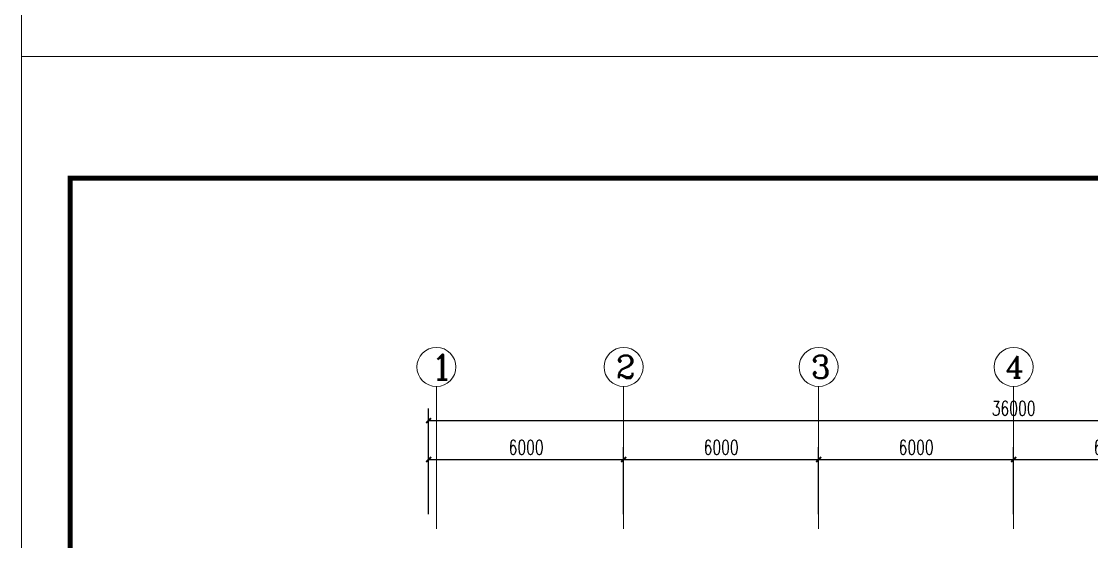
# Model space of a CAD drawing. Header units: inches. Extents: x -3733042 to -3450527, y 579159 to 997713.
# Drawn here: x -3561977 to -3529048, y 752521 to 768541 of the extents above; entities that cross this region are included whole.
import ezdxf

# ---------------------------------------------------------------- set-up
doc = ezdxf.new("R2010")
doc.units = ezdxf.units.IN
doc.header["$LTSCALE"] = 1000
doc.header["$MEASUREMENT"] = 0
doc.layers.get('0').update_dxf_attribs({"lineweight": 18})
for name, color, linetype, lineweight in [('AXIS', 30, 'Continuous', 18), ('AXIS_TEXT', 7, 'Continuous', 18), ('PUB_TITLE', 153, 'Continuous', 18)]:
    doc.layers.add(name, color=color, linetype=linetype, lineweight=lineweight)
doc.styles.add('_TCH_AXIS', font='complex.shx', dxfattribs={"bigfont": 'gbcbig.shx'})
doc.styles.add('_TCH_DIM_T3', font='simplex.shx', dxfattribs={"width": 0.705882, "bigfont": 'gbcbig.shx'})
doc.styles.add('COMPLEX', font='complex.shx')
doc.dimstyles.new('_TCH_ARCH&&150', dxfattribs={"dimtxt": 446.25, "dimasz": 150, "dimexe": 375, "dimexo": 450, "dimgap": 150, "dimtad": 1, "dimdec": 0, "dimzin": 0, "dimdsep": 46, "dimtxsty": '_TCH_DIM_T3', "dimblk": 'ARCHTICK', "dimcen": 0.09, "dimdle": 300, "dimclrt": 7, "dimazin": 2, "dimtfac": 1, "dimtdec": 0, "dimtix": 1, "dimtmove": 2, "dimatfit": 3, "dimfxl": 1, "dimtolj": 1, "dimarcsym": 0})

# ---------------------------------------------------------------- blocks, each defined once
blk = doc.blocks.new('_ArchTick_2')
at = {"color": 0, "linetype": 'ByBlock'}
blk.add_lwpolyline([(-0.5, -0.5, 0.4, 0.4, 0), (0.5, 0.5, 0.4, 0.4, 0)], format="xyseb", dxfattribs=at)
blk = doc.blocks.new('*X386')
at = {"layer": 'AXIS', "color": 0, "lineweight": -2}
for p, q in [((-3549447, 753365), (-3549447, 755425)), ((-3543447, 753365), (-3543447, 755425)), ((-3549447, 755050), (-3543447, 755050))]:
    blk.add_line(p, q, dxfattribs=at)
at = {"layer": 'AXIS', "color": 0, "lineweight": -2, "xscale": 150, "yscale": 150, "zscale": 150, "rotation": 180}
blk.add_blockref('_ArchTick_2', (-3549447, 755050), dxfattribs=at)
at = {"layer": 'AXIS', "color": 0, "lineweight": -2, "xscale": 150, "yscale": 150, "zscale": 150}
blk.add_blockref('_ArchTick_2', (-3543447, 755050), dxfattribs=at)
at = {"layer": 'AXIS', "color": 7, "insert": (-3546447, 755423), "char_height": 446.2, "width": 1665, "attachment_point": 5, "style": '_TCH_DIM_T3'}
blk.add_mtext('6000', dxfattribs=at)
blk = doc.blocks.new('_ARCHTICK')
at = {"color": 0, "linetype": 'ByBlock', "const_width": 0.4}
blk.add_lwpolyline([(-0.5, -0.5), (0.5, 0.5)], dxfattribs=at)
blk = doc.blocks.new('*X387')
at = {"layer": 'AXIS', "color": 0, "lineweight": -2}
for p, q in [((-3543447, 753365), (-3543447, 755425)), ((-3537447, 753365), (-3537447, 755425)), ((-3543447, 755050), (-3537447, 755050))]:
    blk.add_line(p, q, dxfattribs=at)
at = {"layer": 'AXIS', "color": 0, "lineweight": -2, "xscale": 150, "yscale": 150, "zscale": 150, "rotation": 180}
blk.add_blockref('_ArchTick_2', (-3543447, 755050), dxfattribs=at)
at = {"layer": 'AXIS', "color": 0, "lineweight": -2, "xscale": 150, "yscale": 150, "zscale": 150}
blk.add_blockref('_ArchTick_2', (-3537447, 755050), dxfattribs=at)
at = {"layer": 'AXIS', "color": 7, "insert": (-3540447, 755423), "char_height": 446.2, "width": 1665, "attachment_point": 5, "style": '_TCH_DIM_T3'}
blk.add_mtext('6000', dxfattribs=at)
blk = doc.blocks.new('*X388')
at = {"layer": 'AXIS', "color": 0, "lineweight": -2}
for p, q in [((-3537447, 753365), (-3537447, 755425)), ((-3531447, 753365), (-3531447, 755425)), ((-3537447, 755050), (-3531447, 755050))]:
    blk.add_line(p, q, dxfattribs=at)
at = {"layer": 'AXIS', "color": 0, "lineweight": -2, "xscale": 150, "yscale": 150, "zscale": 150, "rotation": 180}
blk.add_blockref('_ArchTick_2', (-3537447, 755050), dxfattribs=at)
at = {"layer": 'AXIS', "color": 0, "lineweight": -2, "xscale": 150, "yscale": 150, "zscale": 150}
blk.add_blockref('_ArchTick_2', (-3531447, 755050), dxfattribs=at)
at = {"layer": 'AXIS', "color": 7, "insert": (-3534447, 755423), "char_height": 446.2, "width": 1665, "attachment_point": 5, "style": '_TCH_DIM_T3'}
blk.add_mtext('6000', dxfattribs=at)
blk = doc.blocks.new('*X389')
at = {"layer": 'AXIS', "color": 0, "lineweight": -2}
for p, q in [((-3531447, 753365), (-3531447, 755425)), ((-3525447, 753365), (-3525447, 755425)), ((-3531447, 755050), (-3525447, 755050))]:
    blk.add_line(p, q, dxfattribs=at)
at = {"layer": 'AXIS', "color": 0, "lineweight": -2, "xscale": 150, "yscale": 150, "zscale": 150, "rotation": 180}
blk.add_blockref('_ArchTick_2', (-3531447, 755050), dxfattribs=at)
at = {"layer": 'AXIS', "color": 0, "lineweight": -2, "xscale": 150, "yscale": 150, "zscale": 150}
blk.add_blockref('_ArchTick_2', (-3525447, 755050), dxfattribs=at)
at = {"layer": 'AXIS', "color": 7, "insert": (-3528447, 755423), "char_height": 446.2, "width": 1665, "attachment_point": 5, "style": '_TCH_DIM_T3'}
blk.add_mtext('6000', dxfattribs=at)
blk = doc.blocks.new('*X392')
at = {"layer": 'AXIS', "color": 0, "lineweight": -2}
for p, q in [((-3549447, 753365), (-3549447, 756625)), ((-3513447, 753365), (-3513447, 756625)), ((-3549447, 756250), (-3513447, 756250))]:
    blk.add_line(p, q, dxfattribs=at)
at = {"layer": 'AXIS', "color": 0, "lineweight": -2, "xscale": 150, "yscale": 150, "zscale": 150, "rotation": 180}
blk.add_blockref('_ArchTick_2', (-3549447, 756250), dxfattribs=at)
at = {"layer": 'AXIS', "color": 0, "lineweight": -2, "xscale": 150, "yscale": 150, "zscale": 150}
blk.add_blockref('_ArchTick_2', (-3513447, 756250), dxfattribs=at)
at = {"layer": 'AXIS', "color": 7, "insert": (-3531447, 756623), "char_height": 446.2, "width": 2070, "attachment_point": 5, "style": '_TCH_DIM_T3'}
blk.add_mtext('36000', dxfattribs=at)
blk = doc.blocks.new('_AXISO')
blk.add_circle((0, 0), 0.5)
at = {"layer": 'AXIS_TEXT', "style": 'COMPLEX', "width": 1.04167}
blk.add_attdef('A', (-0.25, -0.28), '', height=0.56, dxfattribs=at)

msp = doc.modelspace()

# ---------------------------------------------------------------- linework, layer by layer
at = {"layer": 'AXIS'}
for p, q in [((-3549207, 752915.3), (-3549207, 757299.7)), ((-3543447, 752915.3), (-3543447, 757299.7)), ((-3537447, 752915.3), (-3537447, 757299.7)), ((-3531447, 752915.3), (-3531447, 757299.7))]:
    msp.add_line(p, q, dxfattribs=at)
at = {"layer": 'PUB_TITLE'}
for points in [[(-3561976.8, 767462.6), (-3498976.8, 767462.6), (-3498976.8, 878912.6), (-3561976.8, 878912.6)], [(-3561976.8, 656012.6), (-3498976.8, 656012.6), (-3498976.8, 767462.6), (-3561976.8, 767462.6)]]:
    msp.add_lwpolyline(points, close=True, dxfattribs=at)
msp.add_lwpolyline([(-3560476.8, 657512.6, 150, 150, 0), (-3500476.8, 657512.6, 150, 150, 0), (-3500476.8, 763712.6, 150, 150, 0), (-3560476.8, 763712.6, 150, 150, 0)], format="xyseb", close=True, dxfattribs=at)

# ---------------------------------------------------------------- block references
at = {"layer": 'AXIS'}
ref = msp.add_blockref('_AXISO', (-3549207, 757899.7), dxfattribs=dict(at, xscale=1200, yscale=1200, zscale=1200))
ref.add_attrib('A', '1', (-3549372.4, 757513.7), dxfattribs={"layer": 'AXIS_TEXT', "height": 772.1, "style": '_TCH_AXIS'})
ref = msp.add_blockref('_AXISO', (-3543447, 757899.7), dxfattribs=dict(at, xscale=1200, yscale=1200, zscale=1200))
ref.add_attrib('A', '2', (-3543680, 757550.3), dxfattribs={"layer": 'AXIS_TEXT', "height": 698.9, "style": '_TCH_AXIS'})
ref = msp.add_blockref('_AXISO', (-3537447, 757899.7), dxfattribs=dict(at, xscale=1200, yscale=1200, zscale=1200))
ref.add_attrib('A', '3', (-3537680, 757550.3), dxfattribs={"layer": 'AXIS_TEXT', "height": 698.9, "style": '_TCH_AXIS'})
ref = msp.add_blockref('_AXISO', (-3531447, 757899.7), dxfattribs=dict(at, xscale=1200, yscale=1200, zscale=1200))
ref.add_attrib('A', '4', (-3531701.5, 757565.6), dxfattribs={"layer": 'AXIS_TEXT', "height": 668.2, "style": '_TCH_AXIS'})

# ---------------------------------------------------------------- dimensions: what is measured, and where the dimension line sits
for base, p1, p2, picture, middle in [((-3513447, 756249.7), (-3549447, 752915.3), (-3513447, 752915.3), '*X392', (-3531447, 756622.8)), ((-3543447, 755049.7), (-3549447, 752915.3), (-3543447, 752915.3), '*X386', (-3546447, 755422.8)), ((-3537447, 755049.7), (-3543447, 752915.3), (-3537447, 752915.3), '*X387', (-3540447, 755422.8)), ((-3531447, 755049.7), (-3537447, 752915.3), (-3531447, 752915.3), '*X388', (-3534447, 755422.8)), ((-3525447, 755049.7), (-3531447, 752915.3), (-3525447, 752915.3), '*X389', (-3528447, 755422.8))]:
    dim = msp.add_linear_dim(base=base, p1=p1, p2=p2, dimstyle='_TCH_ARCH&&150', override={"dimsah": 1, "dimtzin": 0}, dxfattribs=at)
    dim.commit()
    dim.dimension.update_dxf_attribs({"geometry": picture, "text_midpoint": middle})

doc.saveas('drawing.dxf')
